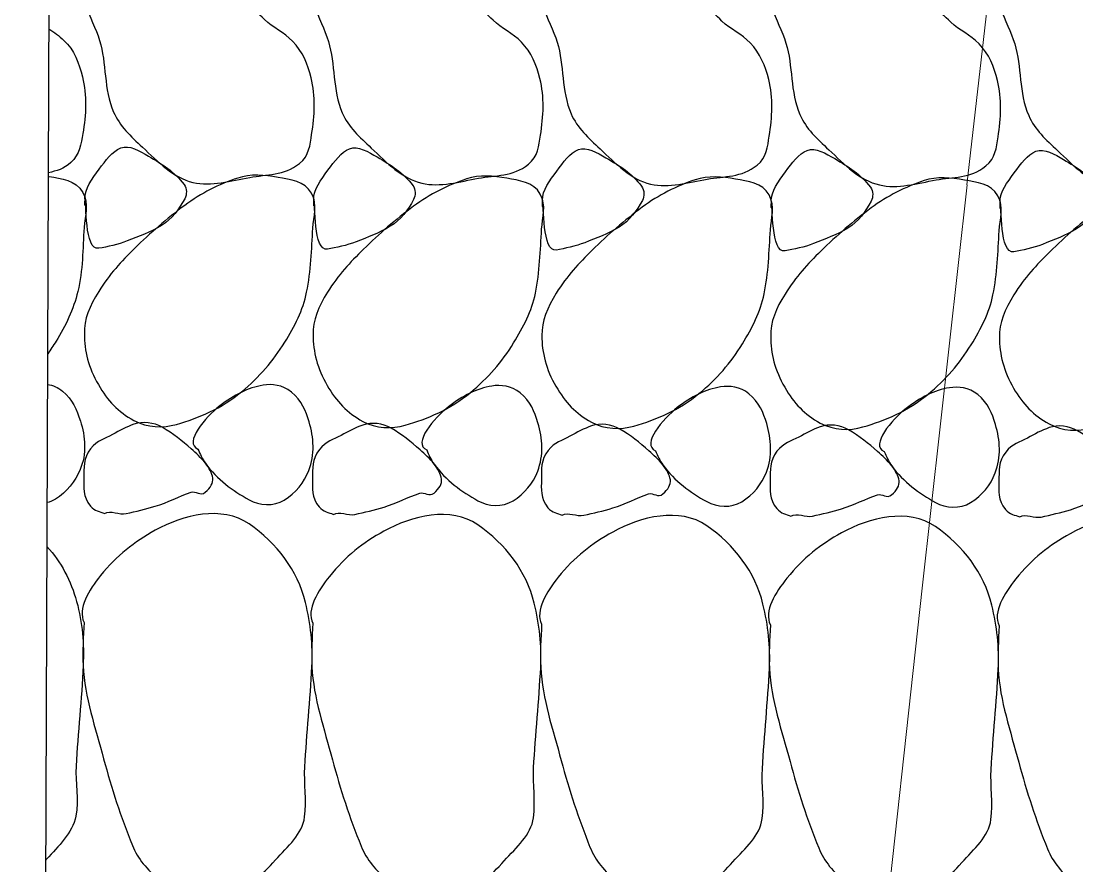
# Model space of a CAD drawing. Header units: feet. Extents: x -406 to 2003, y 7035 to 10885.
# Drawn here: x 632.75 to 648.81, y 8389.91 to 8402.77 of the extents above; entities that cross this region are included whole.
import ezdxf

# ---------------------------------------------------------------- set-up
doc = ezdxf.new("R2010")
doc.units = ezdxf.units.FT
doc.header["$LTSCALE"] = 40
doc.header["$MEASUREMENT"] = 0
doc.layers.add('1', color=7, linetype='Continuous')
doc.layers.add('1 PROPOSED CONTOURS', color=35, linetype='Continuous', lineweight=0)

msp = doc.modelspace()

# ---------------------------------------------------------------- linework, layer by layer
at = {"layer": '1', "color": 4, "linetype": 'Continuous'}
msp.add_line((632.749, 8290.171, -4.663), (633.264, 8427.195, -4.663), dxfattribs=at)
for points, knots in [([(633.733, 8403.777, -4.663), (633.72, 8403.994, -4.663), (633.831, 8404.216, -4.663), (633.951, 8404.434, -4.663), (634.072, 8404.653, -4.663), (634.181, 8404.904, -4.663), (634.384, 8404.977, -4.663), (634.485, 8405.013, -4.663), (634.608, 8404.926, -4.663), (634.713, 8404.874, -4.663), (634.853, 8404.802, -4.663), (634.998, 8404.752, -4.663), (635.109, 8404.634, -4.663), (635.307, 8404.422, -4.663), (635.303, 8404.105, -4.663), (635.469, 8403.884, -4.663), (635.608, 8403.698, -4.663), (635.75, 8403.511, -4.663), (635.909, 8403.338, -4.663), (636.083, 8403.148, -4.663), (636.266, 8402.969, -4.663), (636.451, 8402.792, -4.663), (636.581, 8402.667, -4.663), (636.748, 8402.596, -4.663), (636.881, 8402.461, -4.663), (637.034, 8402.306, -4.663), (637.111, 8402.108, -4.663), (637.162, 8401.905, -4.663), (637.233, 8401.624, -4.663), (637.216, 8401.327, -4.663), (637.17, 8401.043, -4.663), (637.145, 8400.885, -4.663), (637.134, 8400.718, -4.663), (636.987, 8400.601, -4.663), (636.745, 8400.409, -4.663), (636.487, 8400.436, -4.663), (636.227, 8400.388, -4.663), (635.941, 8400.337, -4.663), (635.644, 8400.247, -4.663), (635.364, 8400.312, -4.663), (635.062, 8400.383, -4.663), (634.835, 8400.622, -4.663), (634.595, 8400.848, -4.663), (634.418, 8401.015, -4.663), (634.249, 8401.166, -4.663), (634.155, 8401.383, -4.663), (634.005, 8401.73, -4.663), (634.049, 8402.123, -4.663), (633.944, 8402.472, -4.663), (633.888, 8402.656, -4.663), (633.787, 8402.834, -4.663), (633.73, 8403.017, -4.663), (633.656, 8403.256, -4.663), (633.794, 8403.538, -4.663), (633.733, 8403.777, -4.663)], [0, 0, 0, 0, 0.054316, 0.054316, 0.054316, 0.108799, 0.108799, 0.108799, 0.135821, 0.135821, 0.135821, 0.172146, 0.172146, 0.172146, 0.237422, 0.237422, 0.237422, 0.292461, 0.292461, 0.292461, 0.352873, 0.352873, 0.352873, 0.395413, 0.395413, 0.395413, 0.444368, 0.444368, 0.444368, 0.51201, 0.51201, 0.51201, 0.549525, 0.549525, 0.549525, 0.611502, 0.611502, 0.611502, 0.679424, 0.679424, 0.679424, 0.752988, 0.752988, 0.752988, 0.80734, 0.80734, 0.80734, 0.894432, 0.894432, 0.894432, 0.940374, 0.940374, 0.940374, 1, 1, 1, 1]), ([(637.215, 8403.764, -4.663), (637.201, 8403.981, -4.663), (637.312, 8404.203, -4.663), (637.433, 8404.421, -4.663), (637.553, 8404.64, -4.663), (637.663, 8404.891, -4.663), (637.865, 8404.964, -4.663), (637.966, 8405, -4.663), (638.089, 8404.913, -4.663), (638.194, 8404.86, -4.663), (638.334, 8404.789, -4.663), (638.48, 8404.739, -4.663), (638.59, 8404.621, -4.663), (638.788, 8404.409, -4.663), (638.784, 8404.092, -4.663), (638.95, 8403.871, -4.663), (639.09, 8403.685, -4.663), (639.231, 8403.498, -4.663), (639.39, 8403.325, -4.663), (639.565, 8403.135, -4.663), (639.748, 8402.956, -4.663), (639.932, 8402.779, -4.663), (640.063, 8402.654, -4.663), (640.229, 8402.583, -4.663), (640.362, 8402.448, -4.663), (640.515, 8402.293, -4.663), (640.592, 8402.095, -4.663), (640.644, 8401.891, -4.663), (640.714, 8401.61, -4.663), (640.698, 8401.314, -4.663), (640.652, 8401.03, -4.663), (640.626, 8400.872, -4.663), (640.615, 8400.704, -4.663), (640.469, 8400.588, -4.663), (640.227, 8400.396, -4.663), (639.968, 8400.423, -4.663), (639.708, 8400.375, -4.663), (639.423, 8400.324, -4.663), (639.125, 8400.234, -4.663), (638.846, 8400.299, -4.663), (638.543, 8400.37, -4.663), (638.317, 8400.609, -4.663), (638.077, 8400.835, -4.663), (637.899, 8401.002, -4.663), (637.73, 8401.153, -4.663), (637.636, 8401.37, -4.663), (637.486, 8401.717, -4.663), (637.531, 8402.11, -4.663), (637.425, 8402.459, -4.663), (637.369, 8402.643, -4.663), (637.269, 8402.821, -4.663), (637.212, 8403.004, -4.663), (637.138, 8403.243, -4.663), (637.275, 8403.525, -4.663), (637.215, 8403.764, -4.663)], [0, 0, 0, 0, 0.054316, 0.054316, 0.054316, 0.108799, 0.108799, 0.108799, 0.135821, 0.135821, 0.135821, 0.172146, 0.172146, 0.172146, 0.237422, 0.237422, 0.237422, 0.292461, 0.292461, 0.292461, 0.352873, 0.352873, 0.352873, 0.395413, 0.395413, 0.395413, 0.444368, 0.444368, 0.444368, 0.51201, 0.51201, 0.51201, 0.549525, 0.549525, 0.549525, 0.611502, 0.611502, 0.611502, 0.679424, 0.679424, 0.679424, 0.752988, 0.752988, 0.752988, 0.80734, 0.80734, 0.80734, 0.894432, 0.894432, 0.894432, 0.940374, 0.940374, 0.940374, 1, 1, 1, 1]), ([(640.696, 8403.751, -4.663), (640.682, 8403.968, -4.663), (640.793, 8404.19, -4.663), (640.914, 8404.408, -4.663), (641.035, 8404.627, -4.663), (641.144, 8404.878, -4.663), (641.347, 8404.951, -4.663), (641.447, 8404.987, -4.663), (641.571, 8404.9, -4.663), (641.675, 8404.847, -4.663), (641.816, 8404.776, -4.663), (641.961, 8404.725, -4.663), (642.071, 8404.608, -4.663), (642.269, 8404.396, -4.663), (642.266, 8404.079, -4.663), (642.431, 8403.858, -4.663), (642.571, 8403.672, -4.663), (642.712, 8403.485, -4.663), (642.872, 8403.312, -4.663), (643.046, 8403.122, -4.663), (643.229, 8402.943, -4.663), (643.414, 8402.766, -4.663), (643.544, 8402.641, -4.663), (643.711, 8402.57, -4.663), (643.844, 8402.435, -4.663), (643.996, 8402.28, -4.663), (644.074, 8402.082, -4.663), (644.125, 8401.878, -4.663), (644.196, 8401.597, -4.663), (644.179, 8401.301, -4.663), (644.133, 8401.016, -4.663), (644.108, 8400.859, -4.663), (644.096, 8400.691, -4.663), (643.95, 8400.575, -4.663), (643.708, 8400.382, -4.663), (643.45, 8400.409, -4.663), (643.189, 8400.362, -4.663), (642.904, 8400.311, -4.663), (642.607, 8400.221, -4.663), (642.327, 8400.286, -4.663), (642.025, 8400.356, -4.663), (641.798, 8400.596, -4.663), (641.558, 8400.822, -4.663), (641.381, 8400.989, -4.663), (641.212, 8401.14, -4.663), (641.118, 8401.357, -4.663), (640.967, 8401.704, -4.663), (641.012, 8402.097, -4.663), (640.906, 8402.446, -4.663), (640.851, 8402.63, -4.663), (640.75, 8402.808, -4.663), (640.693, 8402.991, -4.663), (640.619, 8403.23, -4.663), (640.756, 8403.512, -4.663), (640.696, 8403.751, -4.663)], [0, 0, 0, 0, 0.054316, 0.054316, 0.054316, 0.108799, 0.108799, 0.108799, 0.135821, 0.135821, 0.135821, 0.172146, 0.172146, 0.172146, 0.237422, 0.237422, 0.237422, 0.292461, 0.292461, 0.292461, 0.352873, 0.352873, 0.352873, 0.395413, 0.395413, 0.395413, 0.444368, 0.444368, 0.444368, 0.51201, 0.51201, 0.51201, 0.549525, 0.549525, 0.549525, 0.611502, 0.611502, 0.611502, 0.679424, 0.679424, 0.679424, 0.752988, 0.752988, 0.752988, 0.80734, 0.80734, 0.80734, 0.894432, 0.894432, 0.894432, 0.940374, 0.940374, 0.940374, 1, 1, 1, 1]), ([(644.177, 8403.738, -4.663), (644.164, 8403.955, -4.663), (644.275, 8404.177, -4.663), (644.395, 8404.395, -4.663), (644.516, 8404.614, -4.663), (644.625, 8404.865, -4.663), (644.828, 8404.938, -4.663), (644.929, 8404.973, -4.663), (645.052, 8404.887, -4.663), (645.157, 8404.834, -4.663), (645.297, 8404.763, -4.663), (645.443, 8404.712, -4.663), (645.553, 8404.595, -4.663), (645.751, 8404.383, -4.663), (645.747, 8404.066, -4.663), (645.913, 8403.845, -4.663), (646.052, 8403.658, -4.663), (646.194, 8403.472, -4.663), (646.353, 8403.299, -4.663), (646.528, 8403.109, -4.663), (646.71, 8402.93, -4.663), (646.895, 8402.752, -4.663), (647.025, 8402.628, -4.663), (647.192, 8402.557, -4.663), (647.325, 8402.422, -4.663), (647.478, 8402.267, -4.663), (647.555, 8402.069, -4.663), (647.606, 8401.865, -4.663), (647.677, 8401.584, -4.663), (647.66, 8401.287, -4.663), (647.614, 8401.003, -4.663), (647.589, 8400.846, -4.663), (647.578, 8400.678, -4.663), (647.431, 8400.562, -4.663), (647.189, 8400.369, -4.663), (646.931, 8400.396, -4.663), (646.671, 8400.349, -4.663), (646.385, 8400.298, -4.663), (646.088, 8400.208, -4.663), (645.809, 8400.273, -4.663), (645.506, 8400.343, -4.663), (645.28, 8400.583, -4.663), (645.039, 8400.809, -4.663), (644.862, 8400.976, -4.663), (644.693, 8401.127, -4.663), (644.599, 8401.344, -4.663), (644.449, 8401.691, -4.663), (644.494, 8402.084, -4.663), (644.388, 8402.433, -4.663), (644.332, 8402.617, -4.663), (644.231, 8402.794, -4.663), (644.174, 8402.978, -4.663), (644.101, 8403.217, -4.663), (644.238, 8403.499, -4.663), (644.177, 8403.738, -4.663)], [0, 0, 0, 0, 0.054316, 0.054316, 0.054316, 0.108799, 0.108799, 0.108799, 0.135821, 0.135821, 0.135821, 0.172146, 0.172146, 0.172146, 0.237422, 0.237422, 0.237422, 0.292461, 0.292461, 0.292461, 0.352873, 0.352873, 0.352873, 0.395413, 0.395413, 0.395413, 0.444368, 0.444368, 0.444368, 0.51201, 0.51201, 0.51201, 0.549525, 0.549525, 0.549525, 0.611502, 0.611502, 0.611502, 0.679424, 0.679424, 0.679424, 0.752988, 0.752988, 0.752988, 0.80734, 0.80734, 0.80734, 0.894432, 0.894432, 0.894432, 0.940374, 0.940374, 0.940374, 1, 1, 1, 1]), ([(647.659, 8403.725, -4.663), (647.645, 8403.942, -4.663), (647.756, 8404.164, -4.663), (647.877, 8404.382, -4.663), (647.997, 8404.6, -4.663), (648.107, 8404.852, -4.663), (648.31, 8404.924, -4.663), (648.41, 8404.96, -4.663), (648.534, 8404.874, -4.663), (648.638, 8404.821, -4.663), (648.778, 8404.75, -4.663), (648.924, 8404.699, -4.663), (649.034, 8404.581, -4.663), (649.232, 8404.37, -4.663), (649.228, 8404.053, -4.663), (649.394, 8403.832, -4.663), (649.534, 8403.645, -4.663), (649.675, 8403.459, -4.663), (649.834, 8403.286, -4.663), (650.009, 8403.096, -4.663), (650.192, 8402.916, -4.663), (650.377, 8402.739, -4.663), (650.507, 8402.615, -4.663), (650.673, 8402.544, -4.663), (650.806, 8402.409, -4.663), (650.959, 8402.254, -4.663), (651.037, 8402.056, -4.663), (651.088, 8401.852, -4.663), (651.158, 8401.571, -4.663), (651.142, 8401.274, -4.663), (651.096, 8400.99, -4.663), (651.07, 8400.833, -4.663), (651.059, 8400.665, -4.663), (650.913, 8400.549, -4.663), (650.671, 8400.356, -4.663), (650.412, 8400.383, -4.663), (650.152, 8400.336, -4.663), (649.867, 8400.284, -4.663), (649.569, 8400.195, -4.663), (649.29, 8400.26, -4.663), (648.987, 8400.33, -4.663), (648.761, 8400.57, -4.663), (648.521, 8400.796, -4.663), (648.343, 8400.963, -4.663), (648.174, 8401.114, -4.663), (648.081, 8401.33, -4.663), (647.93, 8401.678, -4.663), (647.975, 8402.071, -4.663), (647.869, 8402.42, -4.663), (647.813, 8402.604, -4.663), (647.713, 8402.781, -4.663), (647.656, 8402.965, -4.663), (647.582, 8403.203, -4.663), (647.719, 8403.486, -4.663), (647.659, 8403.725, -4.663)], [0, 0, 0, 0, 0.054316, 0.054316, 0.054316, 0.108799, 0.108799, 0.108799, 0.135821, 0.135821, 0.135821, 0.172146, 0.172146, 0.172146, 0.237422, 0.237422, 0.237422, 0.292461, 0.292461, 0.292461, 0.352873, 0.352873, 0.352873, 0.395413, 0.395413, 0.395413, 0.444368, 0.444368, 0.444368, 0.51201, 0.51201, 0.51201, 0.549525, 0.549525, 0.549525, 0.611502, 0.611502, 0.611502, 0.679424, 0.679424, 0.679424, 0.752988, 0.752988, 0.752988, 0.80734, 0.80734, 0.80734, 0.894432, 0.894432, 0.894432, 0.940374, 0.940374, 0.940374, 1, 1, 1, 1]), ([(633.172, 8402.651, -4.663), (633.252, 8402.597, -4.663), (633.326, 8402.542, -4.663), (633.399, 8402.474, -4.663), (633.558, 8402.327, -4.663), (633.63, 8402.121, -4.663), (633.681, 8401.918, -4.663), (633.752, 8401.637, -4.663), (633.738, 8401.339, -4.663), (633.689, 8401.056, -4.663), (633.662, 8400.899, -4.663), (633.639, 8400.74, -4.663), (633.506, 8400.614, -4.663), (633.402, 8400.515, -4.663), (633.286, 8400.485, -4.663), (633.164, 8400.459, -4.663)], [0, 0, 0, 0, 0.109598, 0.109598, 0.109598, 0.347039, 0.347039, 0.347039, 0.675113, 0.675113, 0.675113, 0.857069, 0.857069, 0.857069, 1, 1, 1, 1]), ([(633.719, 8400.069, -4.663), (633.717, 8400.212, -4.663), (633.829, 8400.366, -4.663), (633.936, 8400.511, -4.663), (634.038, 8400.647, -4.663), (634.133, 8400.785, -4.663), (634.266, 8400.838, -4.663), (634.392, 8400.888, -4.663), (634.553, 8400.789, -4.663), (634.686, 8400.712, -4.663), (634.897, 8400.589, -4.663), (635.081, 8400.474, -4.663), (635.228, 8400.279, -4.663), (635.274, 8400.218, -4.663), (635.273, 8400.126, -4.663), (635.239, 8400.063, -4.663), (635.154, 8399.907, -4.663), (635.046, 8399.755, -4.663), (634.886, 8399.656, -4.663), (634.715, 8399.551, -4.663), (634.54, 8399.492, -4.663), (634.363, 8399.42, -4.663), (634.226, 8399.364, -4.663), (634.058, 8399.332, -4.663), (633.932, 8399.308, -4.663), (633.709, 8399.267, -4.663), (633.746, 8400.017, -4.663), (633.719, 8400.069, -4.663), (633.716, 8400.076, -4.663), (633.712, 8399.942, -4.663), (633.719, 8399.967, -4.663)], [0, 0, 0, 0, 0.103475, 0.103475, 0.103475, 0.201297, 0.201297, 0.201297, 0.293367, 0.293367, 0.293367, 0.439391, 0.439391, 0.439391, 0.484772, 0.484772, 0.484772, 0.598088, 0.598088, 0.598088, 0.7187, 0.7187, 0.7187, 0.812423, 0.812423, 0.812423, 0.978533, 0.978533, 0.978533, 1, 1, 1, 1]), ([(637.201, 8400.056, -4.663), (637.199, 8400.199, -4.663), (637.31, 8400.353, -4.663), (637.418, 8400.497, -4.663), (637.52, 8400.634, -4.663), (637.614, 8400.772, -4.663), (637.748, 8400.825, -4.663), (637.873, 8400.875, -4.663), (638.034, 8400.776, -4.663), (638.167, 8400.699, -4.663), (638.378, 8400.576, -4.663), (638.563, 8400.461, -4.663), (638.71, 8400.266, -4.663), (638.755, 8400.205, -4.663), (638.754, 8400.113, -4.663), (638.72, 8400.05, -4.663), (638.635, 8399.894, -4.663), (638.527, 8399.742, -4.663), (638.367, 8399.643, -4.663), (638.197, 8399.538, -4.663), (638.022, 8399.479, -4.663), (637.845, 8399.407, -4.663), (637.707, 8399.351, -4.663), (637.539, 8399.319, -4.663), (637.413, 8399.295, -4.663), (637.19, 8399.253, -4.663), (637.228, 8400.004, -4.663), (637.201, 8400.056, -4.663), (637.197, 8400.063, -4.663), (637.193, 8399.929, -4.663), (637.2, 8399.954, -4.663)], [0, 0, 0, 0, 0.103475, 0.103475, 0.103475, 0.201297, 0.201297, 0.201297, 0.293367, 0.293367, 0.293367, 0.439391, 0.439391, 0.439391, 0.484772, 0.484772, 0.484772, 0.598088, 0.598088, 0.598088, 0.7187, 0.7187, 0.7187, 0.812423, 0.812423, 0.812423, 0.978533, 0.978533, 0.978533, 1, 1, 1, 1]), ([(640.682, 8400.043, -4.663), (640.68, 8400.186, -4.663), (640.791, 8400.339, -4.663), (640.899, 8400.484, -4.663), (641.001, 8400.621, -4.663), (641.096, 8400.759, -4.663), (641.229, 8400.812, -4.663), (641.355, 8400.862, -4.663), (641.515, 8400.763, -4.663), (641.648, 8400.686, -4.663), (641.859, 8400.563, -4.663), (642.044, 8400.448, -4.663), (642.191, 8400.253, -4.663), (642.237, 8400.192, -4.663), (642.236, 8400.1, -4.663), (642.202, 8400.037, -4.663), (642.117, 8399.881, -4.663), (642.009, 8399.729, -4.663), (641.848, 8399.63, -4.663), (641.678, 8399.525, -4.663), (641.503, 8399.466, -4.663), (641.326, 8399.394, -4.663), (641.188, 8399.338, -4.663), (641.02, 8399.306, -4.663), (640.895, 8399.282, -4.663), (640.672, 8399.24, -4.663), (640.709, 8399.991, -4.663), (640.682, 8400.043, -4.663), (640.678, 8400.05, -4.663), (640.674, 8399.916, -4.663), (640.682, 8399.941, -4.663)], [0, 0, 0, 0, 0.103475, 0.103475, 0.103475, 0.201297, 0.201297, 0.201297, 0.293367, 0.293367, 0.293367, 0.439391, 0.439391, 0.439391, 0.484772, 0.484772, 0.484772, 0.598088, 0.598088, 0.598088, 0.7187, 0.7187, 0.7187, 0.812423, 0.812423, 0.812423, 0.978533, 0.978533, 0.978533, 1, 1, 1, 1]), ([(644.163, 8400.03, -4.663), (644.161, 8400.173, -4.663), (644.273, 8400.326, -4.663), (644.38, 8400.471, -4.663), (644.482, 8400.608, -4.663), (644.577, 8400.746, -4.663), (644.711, 8400.799, -4.663), (644.836, 8400.849, -4.663), (644.997, 8400.75, -4.663), (645.13, 8400.673, -4.663), (645.341, 8400.55, -4.663), (645.525, 8400.435, -4.663), (645.672, 8400.24, -4.663), (645.718, 8400.179, -4.663), (645.717, 8400.087, -4.663), (645.683, 8400.024, -4.663), (645.598, 8399.868, -4.663), (645.49, 8399.716, -4.663), (645.33, 8399.617, -4.663), (645.159, 8399.512, -4.663), (644.984, 8399.453, -4.663), (644.807, 8399.381, -4.663), (644.67, 8399.325, -4.663), (644.502, 8399.293, -4.663), (644.376, 8399.269, -4.663), (644.153, 8399.227, -4.663), (644.191, 8399.978, -4.663), (644.163, 8400.03, -4.663), (644.16, 8400.036, -4.663), (644.156, 8399.903, -4.663), (644.163, 8399.928, -4.663)], [0, 0, 0, 0, 0.103475, 0.103475, 0.103475, 0.201297, 0.201297, 0.201297, 0.293367, 0.293367, 0.293367, 0.439391, 0.439391, 0.439391, 0.484772, 0.484772, 0.484772, 0.598088, 0.598088, 0.598088, 0.7187, 0.7187, 0.7187, 0.812423, 0.812423, 0.812423, 0.978533, 0.978533, 0.978533, 1, 1, 1, 1]), ([(647.645, 8400.017, -4.663), (647.643, 8400.16, -4.663), (647.754, 8400.313, -4.663), (647.862, 8400.458, -4.663), (647.964, 8400.595, -4.663), (648.058, 8400.733, -4.663), (648.192, 8400.786, -4.663), (648.318, 8400.836, -4.663), (648.478, 8400.737, -4.663), (648.611, 8400.659, -4.663), (648.822, 8400.536, -4.663), (649.007, 8400.422, -4.663), (649.154, 8400.226, -4.663), (649.199, 8400.166, -4.663), (649.198, 8400.074, -4.663), (649.164, 8400.011, -4.663), (649.079, 8399.855, -4.663), (648.971, 8399.703, -4.663), (648.811, 8399.604, -4.663), (648.641, 8399.499, -4.663), (648.466, 8399.44, -4.663), (648.289, 8399.368, -4.663), (648.151, 8399.312, -4.663), (647.983, 8399.28, -4.663), (647.857, 8399.256, -4.663), (647.634, 8399.214, -4.663), (647.672, 8399.965, -4.663), (647.645, 8400.017, -4.663), (647.641, 8400.023, -4.663), (647.637, 8399.89, -4.663), (647.644, 8399.915, -4.663)], [0, 0, 0, 0, 0.103475, 0.103475, 0.103475, 0.201297, 0.201297, 0.201297, 0.293367, 0.293367, 0.293367, 0.439391, 0.439391, 0.439391, 0.484772, 0.484772, 0.484772, 0.598088, 0.598088, 0.598088, 0.7187, 0.7187, 0.7187, 0.812423, 0.812423, 0.812423, 0.978533, 0.978533, 0.978533, 1, 1, 1, 1]), ([(633.164, 8400.402, -4.663), (633.168, 8400.401, -4.663), (633.172, 8400.401, -4.663), (633.176, 8400.4, -4.663), (633.362, 8400.37, -4.663), (633.578, 8400.347, -4.663), (633.686, 8400.16, -4.663), (633.788, 8399.983, -4.663), (633.717, 8399.804, -4.663), (633.706, 8399.627, -4.663), (633.686, 8399.302, -4.663), (633.69, 8398.976, -4.663), (633.612, 8398.652, -4.663), (633.546, 8398.378, -4.663), (633.429, 8398.128, -4.663), (633.28, 8397.893, -4.663), (633.239, 8397.828, -4.663), (633.198, 8397.765, -4.663), (633.153, 8397.702, -4.663)], [0, 0, 0, 0, 0.00405, 0.00405, 0.00405, 0.183053, 0.183053, 0.183053, 0.352625, 0.352625, 0.352625, 0.663964, 0.663964, 0.663964, 0.927128, 0.927128, 0.927128, 1, 1, 1, 1]), ([(633.712, 8398.005, -4.663), (633.702, 8398.221, -4.663), (633.795, 8398.436, -4.663), (633.929, 8398.651, -4.663), (634.097, 8398.919, -4.663), (634.27, 8399.104, -4.663), (634.476, 8399.306, -4.663), (634.719, 8399.545, -4.663), (634.962, 8399.756, -4.663), (635.238, 8399.961, -4.663), (635.488, 8400.146, -4.663), (635.756, 8400.28, -4.663), (636.045, 8400.378, -4.663), (636.24, 8400.444, -4.663), (636.456, 8400.423, -4.663), (636.658, 8400.387, -4.663), (636.843, 8400.354, -4.663), (637.064, 8400.334, -4.663), (637.167, 8400.147, -4.663), (637.265, 8399.97, -4.663), (637.198, 8399.791, -4.663), (637.188, 8399.614, -4.663), (637.168, 8399.289, -4.663), (637.159, 8398.963, -4.663), (637.093, 8398.639, -4.663), (637.038, 8398.365, -4.663), (636.912, 8398.124, -4.663), (636.762, 8397.88, -4.663), (636.579, 8397.585, -4.663), (636.378, 8397.352, -4.663), (636.101, 8397.123, -4.663), (635.796, 8396.871, -4.663), (635.459, 8396.727, -4.663), (635.112, 8396.628, -4.663), (634.909, 8396.569, -4.663), (634.669, 8396.576, -4.663), (634.466, 8396.687, -4.663), (634.225, 8396.818, -4.663), (634.067, 8396.987, -4.663), (633.924, 8397.233, -4.663), (633.775, 8397.49, -4.663), (633.708, 8397.749, -4.663), (633.712, 8398.005, -4.663)], [0, 0, 0, 0, 0.060327, 0.060327, 0.060327, 0.135919, 0.135919, 0.135919, 0.224896, 0.224896, 0.224896, 0.305284, 0.305284, 0.305284, 0.359513, 0.359513, 0.359513, 0.409373, 0.409373, 0.409373, 0.456607, 0.456607, 0.456607, 0.543329, 0.543329, 0.543329, 0.616633, 0.616633, 0.616633, 0.70561, 0.70561, 0.70561, 0.803499, 0.803499, 0.803499, 0.860951, 0.860951, 0.860951, 0.929109, 0.929109, 0.929109, 1, 1, 1, 1]), ([(637.193, 8397.992, -4.663), (637.183, 8398.208, -4.663), (637.277, 8398.423, -4.663), (637.411, 8398.638, -4.663), (637.579, 8398.906, -4.663), (637.751, 8399.091, -4.663), (637.958, 8399.293, -4.663), (638.2, 8399.532, -4.663), (638.443, 8399.743, -4.663), (638.72, 8399.948, -4.663), (638.97, 8400.133, -4.663), (639.238, 8400.267, -4.663), (639.527, 8400.365, -4.663), (639.721, 8400.431, -4.663), (639.937, 8400.41, -4.663), (640.139, 8400.374, -4.663), (640.324, 8400.341, -4.663), (640.545, 8400.321, -4.663), (640.648, 8400.134, -4.663), (640.746, 8399.956, -4.663), (640.68, 8399.778, -4.663), (640.669, 8399.601, -4.663), (640.649, 8399.276, -4.663), (640.64, 8398.95, -4.663), (640.575, 8398.626, -4.663), (640.519, 8398.352, -4.663), (640.393, 8398.111, -4.663), (640.243, 8397.867, -4.663), (640.06, 8397.572, -4.663), (639.859, 8397.339, -4.663), (639.582, 8397.11, -4.663), (639.278, 8396.858, -4.663), (638.94, 8396.714, -4.663), (638.594, 8396.615, -4.663), (638.39, 8396.556, -4.663), (638.151, 8396.563, -4.663), (637.948, 8396.674, -4.663), (637.707, 8396.805, -4.663), (637.548, 8396.974, -4.663), (637.405, 8397.22, -4.663), (637.257, 8397.477, -4.663), (637.19, 8397.736, -4.663), (637.193, 8397.992, -4.663)], [0, 0, 0, 0, 0.060327, 0.060327, 0.060327, 0.135919, 0.135919, 0.135919, 0.224896, 0.224896, 0.224896, 0.305284, 0.305284, 0.305284, 0.359513, 0.359513, 0.359513, 0.409373, 0.409373, 0.409373, 0.456607, 0.456607, 0.456607, 0.543329, 0.543329, 0.543329, 0.616633, 0.616633, 0.616633, 0.70561, 0.70561, 0.70561, 0.803499, 0.803499, 0.803499, 0.860951, 0.860951, 0.860951, 0.929109, 0.929109, 0.929109, 1, 1, 1, 1]), ([(640.674, 8397.979, -4.663), (640.665, 8398.195, -4.663), (640.758, 8398.41, -4.663), (640.892, 8398.625, -4.663), (641.06, 8398.893, -4.663), (641.233, 8399.078, -4.663), (641.439, 8399.28, -4.663), (641.682, 8399.519, -4.663), (641.925, 8399.73, -4.663), (642.201, 8399.935, -4.663), (642.451, 8400.12, -4.663), (642.719, 8400.254, -4.663), (643.008, 8400.352, -4.663), (643.203, 8400.418, -4.663), (643.418, 8400.397, -4.663), (643.62, 8400.361, -4.663), (643.806, 8400.327, -4.663), (644.027, 8400.308, -4.663), (644.13, 8400.121, -4.663), (644.227, 8399.943, -4.663), (644.161, 8399.765, -4.663), (644.15, 8399.588, -4.663), (644.13, 8399.262, -4.663), (644.122, 8398.937, -4.663), (644.056, 8398.613, -4.663), (644, 8398.339, -4.663), (643.875, 8398.098, -4.663), (643.724, 8397.854, -4.663), (643.542, 8397.558, -4.663), (643.341, 8397.325, -4.663), (643.064, 8397.097, -4.663), (642.759, 8396.845, -4.663), (642.422, 8396.701, -4.663), (642.075, 8396.602, -4.663), (641.872, 8396.543, -4.663), (641.632, 8396.55, -4.663), (641.429, 8396.661, -4.663), (641.188, 8396.792, -4.663), (641.03, 8396.961, -4.663), (640.887, 8397.207, -4.663), (640.738, 8397.463, -4.663), (640.671, 8397.723, -4.663), (640.674, 8397.979, -4.663)], [0, 0, 0, 0, 0.060327, 0.060327, 0.060327, 0.135919, 0.135919, 0.135919, 0.224896, 0.224896, 0.224896, 0.305284, 0.305284, 0.305284, 0.359513, 0.359513, 0.359513, 0.409373, 0.409373, 0.409373, 0.456607, 0.456607, 0.456607, 0.543329, 0.543329, 0.543329, 0.616633, 0.616633, 0.616633, 0.70561, 0.70561, 0.70561, 0.803499, 0.803499, 0.803499, 0.860951, 0.860951, 0.860951, 0.929109, 0.929109, 0.929109, 1, 1, 1, 1]), ([(644.156, 8397.966, -4.663), (644.146, 8398.182, -4.663), (644.239, 8398.397, -4.663), (644.373, 8398.611, -4.663), (644.541, 8398.88, -4.663), (644.714, 8399.065, -4.663), (644.92, 8399.267, -4.663), (645.163, 8399.506, -4.663), (645.406, 8399.717, -4.663), (645.683, 8399.922, -4.663), (645.932, 8400.107, -4.663), (646.201, 8400.241, -4.663), (646.489, 8400.339, -4.663), (646.684, 8400.405, -4.663), (646.9, 8400.384, -4.663), (647.102, 8400.348, -4.663), (647.287, 8400.314, -4.663), (647.508, 8400.295, -4.663), (647.611, 8400.108, -4.663), (647.709, 8399.93, -4.663), (647.643, 8399.752, -4.663), (647.632, 8399.574, -4.663), (647.612, 8399.249, -4.663), (647.603, 8398.924, -4.663), (647.537, 8398.6, -4.663), (647.482, 8398.325, -4.663), (647.356, 8398.085, -4.663), (647.206, 8397.841, -4.663), (647.023, 8397.545, -4.663), (646.822, 8397.312, -4.663), (646.545, 8397.084, -4.663), (646.24, 8396.832, -4.663), (645.903, 8396.688, -4.663), (645.557, 8396.588, -4.663), (645.353, 8396.53, -4.663), (645.113, 8396.537, -4.663), (644.91, 8396.648, -4.663), (644.669, 8396.779, -4.663), (644.511, 8396.947, -4.663), (644.368, 8397.194, -4.663), (644.219, 8397.45, -4.663), (644.152, 8397.71, -4.663), (644.156, 8397.966, -4.663)], [0, 0, 0, 0, 0.060327, 0.060327, 0.060327, 0.135919, 0.135919, 0.135919, 0.224896, 0.224896, 0.224896, 0.305284, 0.305284, 0.305284, 0.359513, 0.359513, 0.359513, 0.409373, 0.409373, 0.409373, 0.456607, 0.456607, 0.456607, 0.543329, 0.543329, 0.543329, 0.616633, 0.616633, 0.616633, 0.70561, 0.70561, 0.70561, 0.803499, 0.803499, 0.803499, 0.860951, 0.860951, 0.860951, 0.929109, 0.929109, 0.929109, 1, 1, 1, 1]), ([(647.637, 8397.953, -4.663), (647.627, 8398.169, -4.663), (647.721, 8398.384, -4.663), (647.855, 8398.598, -4.663), (648.023, 8398.867, -4.663), (648.195, 8399.051, -4.663), (648.402, 8399.254, -4.663), (648.644, 8399.493, -4.663), (648.887, 8399.704, -4.663), (649.164, 8399.909, -4.663), (649.414, 8400.094, -4.663), (649.682, 8400.227, -4.663), (649.971, 8400.325, -4.663), (650.165, 8400.392, -4.663), (650.381, 8400.371, -4.663), (650.583, 8400.334, -4.663), (650.768, 8400.301, -4.663), (650.989, 8400.282, -4.663), (651.092, 8400.094, -4.663), (651.19, 8399.917, -4.663), (651.124, 8399.738, -4.663), (651.113, 8399.561, -4.663), (651.093, 8399.236, -4.663), (651.084, 8398.911, -4.663), (651.019, 8398.586, -4.663), (650.963, 8398.312, -4.663), (650.837, 8398.072, -4.663), (650.687, 8397.828, -4.663), (650.504, 8397.532, -4.663), (650.303, 8397.299, -4.663), (650.026, 8397.071, -4.663), (649.722, 8396.819, -4.663), (649.384, 8396.675, -4.663), (649.038, 8396.575, -4.663), (648.835, 8396.517, -4.663), (648.595, 8396.524, -4.663), (648.392, 8396.635, -4.663), (648.151, 8396.766, -4.663), (647.992, 8396.934, -4.663), (647.849, 8397.181, -4.663), (647.701, 8397.437, -4.663), (647.634, 8397.697, -4.663), (647.637, 8397.953, -4.663)], [0, 0, 0, 0, 0.060327, 0.060327, 0.060327, 0.135919, 0.135919, 0.135919, 0.224896, 0.224896, 0.224896, 0.305284, 0.305284, 0.305284, 0.359513, 0.359513, 0.359513, 0.409373, 0.409373, 0.409373, 0.456607, 0.456607, 0.456607, 0.543329, 0.543329, 0.543329, 0.616633, 0.616633, 0.616633, 0.70561, 0.70561, 0.70561, 0.803499, 0.803499, 0.803499, 0.860951, 0.860951, 0.860951, 0.929109, 0.929109, 0.929109, 1, 1, 1, 1]), ([(633.152, 8397.237, -4.663), (633.234, 8397.222, -4.663), (633.308, 8397.192, -4.663), (633.379, 8397.133, -4.663), (633.531, 8397.01, -4.663), (633.595, 8396.847, -4.663), (633.65, 8396.679, -4.663), (633.727, 8396.445, -4.663), (633.749, 8396.171, -4.663), (633.647, 8395.942, -4.663), (633.566, 8395.758, -4.663), (633.448, 8395.595, -4.663), (633.271, 8395.489, -4.663), (633.23, 8395.465, -4.663), (633.189, 8395.447, -4.663), (633.145, 8395.436, -4.663)], [0, 0, 0, 0, 0.111691, 0.111691, 0.111691, 0.34767, 0.34767, 0.34767, 0.67649, 0.67649, 0.67649, 0.938815, 0.938815, 0.938815, 1, 1, 1, 1]), ([(635.44, 8396.252, -4.663), (635.217, 8396.348, -4.663), (635.555, 8396.74, -4.663), (635.771, 8396.909, -4.663), (635.986, 8397.076, -4.663), (636.202, 8397.187, -4.663), (636.43, 8397.224, -4.663), (636.569, 8397.246, -4.663), (636.726, 8397.231, -4.663), (636.861, 8397.12, -4.663), (637.022, 8396.988, -4.663), (637.079, 8396.835, -4.663), (637.131, 8396.666, -4.663), (637.204, 8396.429, -4.663), (637.221, 8396.165, -4.663), (637.128, 8395.928, -4.663), (637.055, 8395.74, -4.663), (636.93, 8395.587, -4.663), (636.752, 8395.476, -4.663), (636.592, 8395.376, -4.663), (636.374, 8395.392, -4.663), (636.219, 8395.478, -4.663), (635.967, 8395.62, -4.663), (635.731, 8395.788, -4.663), (635.553, 8396.036, -4.663), (635.503, 8396.106, -4.663), (635.471, 8396.175, -4.663), (635.44, 8396.252, -4.663)], [0, 0, 0, 0, 0.135954, 0.135954, 0.135954, 0.270983, 0.270983, 0.270983, 0.352857, 0.352857, 0.352857, 0.450656, 0.450656, 0.450656, 0.586933, 0.586933, 0.586933, 0.695652, 0.695652, 0.695652, 0.79419, 0.79419, 0.79419, 0.954985, 0.954985, 0.954985, 1, 1, 1, 1]), ([(638.921, 8396.239, -4.663), (638.698, 8396.335, -4.663), (639.037, 8396.727, -4.663), (639.253, 8396.896, -4.663), (639.467, 8397.063, -4.663), (639.683, 8397.174, -4.663), (639.912, 8397.211, -4.663), (640.05, 8397.233, -4.663), (640.207, 8397.218, -4.663), (640.342, 8397.107, -4.663), (640.503, 8396.975, -4.663), (640.56, 8396.822, -4.663), (640.613, 8396.652, -4.663), (640.685, 8396.416, -4.663), (640.702, 8396.152, -4.663), (640.61, 8395.915, -4.663), (640.536, 8395.727, -4.663), (640.411, 8395.574, -4.663), (640.234, 8395.463, -4.663), (640.073, 8395.363, -4.663), (639.856, 8395.379, -4.663), (639.701, 8395.465, -4.663), (639.448, 8395.607, -4.663), (639.212, 8395.775, -4.663), (639.034, 8396.023, -4.663), (638.984, 8396.093, -4.663), (638.953, 8396.162, -4.663), (638.921, 8396.239, -4.663)], [0, 0, 0, 0, 0.135954, 0.135954, 0.135954, 0.270983, 0.270983, 0.270983, 0.352857, 0.352857, 0.352857, 0.450656, 0.450656, 0.450656, 0.586933, 0.586933, 0.586933, 0.695652, 0.695652, 0.695652, 0.79419, 0.79419, 0.79419, 0.954985, 0.954985, 0.954985, 1, 1, 1, 1]), ([(642.403, 8396.226, -4.663), (642.18, 8396.321, -4.663), (642.518, 8396.714, -4.663), (642.734, 8396.883, -4.663), (642.948, 8397.05, -4.663), (643.165, 8397.161, -4.663), (643.393, 8397.198, -4.663), (643.531, 8397.22, -4.663), (643.689, 8397.205, -4.663), (643.823, 8397.094, -4.663), (643.985, 8396.962, -4.663), (644.042, 8396.809, -4.663), (644.094, 8396.639, -4.663), (644.166, 8396.403, -4.663), (644.184, 8396.139, -4.663), (644.091, 8395.902, -4.663), (644.017, 8395.714, -4.663), (643.893, 8395.561, -4.663), (643.715, 8395.45, -4.663), (643.554, 8395.35, -4.663), (643.337, 8395.365, -4.663), (643.182, 8395.452, -4.663), (642.929, 8395.593, -4.663), (642.694, 8395.762, -4.663), (642.515, 8396.01, -4.663), (642.465, 8396.08, -4.663), (642.434, 8396.149, -4.663), (642.403, 8396.226, -4.663)], [0, 0, 0, 0, 0.135954, 0.135954, 0.135954, 0.270983, 0.270983, 0.270983, 0.352857, 0.352857, 0.352857, 0.450656, 0.450656, 0.450656, 0.586933, 0.586933, 0.586933, 0.695652, 0.695652, 0.695652, 0.79419, 0.79419, 0.79419, 0.954985, 0.954985, 0.954985, 1, 1, 1, 1]), ([(645.884, 8396.213, -4.663), (645.661, 8396.308, -4.663), (646, 8396.701, -4.663), (646.215, 8396.87, -4.663), (646.43, 8397.037, -4.663), (646.646, 8397.148, -4.663), (646.874, 8397.185, -4.663), (647.013, 8397.207, -4.663), (647.17, 8397.192, -4.663), (647.305, 8397.081, -4.663), (647.466, 8396.949, -4.663), (647.523, 8396.796, -4.663), (647.575, 8396.626, -4.663), (647.648, 8396.39, -4.663), (647.665, 8396.126, -4.663), (647.572, 8395.889, -4.663), (647.499, 8395.7, -4.663), (647.374, 8395.548, -4.663), (647.197, 8395.437, -4.663), (647.036, 8395.337, -4.663), (646.819, 8395.352, -4.663), (646.664, 8395.439, -4.663), (646.411, 8395.58, -4.663), (646.175, 8395.749, -4.663), (645.997, 8395.997, -4.663), (645.947, 8396.067, -4.663), (645.916, 8396.136, -4.663), (645.884, 8396.213, -4.663)], [0, 0, 0, 0, 0.135954, 0.135954, 0.135954, 0.270983, 0.270983, 0.270983, 0.352857, 0.352857, 0.352857, 0.450656, 0.450656, 0.450656, 0.586933, 0.586933, 0.586933, 0.695652, 0.695652, 0.695652, 0.79419, 0.79419, 0.79419, 0.954985, 0.954985, 0.954985, 1, 1, 1, 1]), ([(634.019, 8395.271, -4.663), (633.943, 8395.303, -4.663), (633.87, 8395.307, -4.663), (633.804, 8395.385, -4.663), (633.683, 8395.528, -4.663), (633.702, 8395.673, -4.663), (633.703, 8395.817, -4.663), (633.705, 8395.964, -4.663), (633.691, 8396.112, -4.663), (633.807, 8396.258, -4.663), (633.907, 8396.385, -4.663), (634.02, 8396.408, -4.663), (634.137, 8396.473, -4.663), (634.245, 8396.533, -4.663), (634.353, 8396.59, -4.663), (634.466, 8396.63, -4.663), (634.6, 8396.678, -4.663), (634.767, 8396.658, -4.663), (634.897, 8396.583, -4.663), (635.062, 8396.488, -4.663), (635.198, 8396.378, -4.663), (635.338, 8396.253, -4.663), (635.415, 8396.184, -4.663), (635.484, 8396.126, -4.663), (635.553, 8396.036, -4.663), (635.61, 8395.962, -4.663), (635.653, 8395.885, -4.663), (635.665, 8395.809, -4.663), (635.677, 8395.737, -4.663), (635.629, 8395.664, -4.663), (635.551, 8395.594, -4.663), (635.482, 8395.532, -4.663), (635.403, 8395.618, -4.663), (635.335, 8395.595, -4.663), (635.153, 8395.532, -4.663), (634.977, 8395.439, -4.663), (634.79, 8395.382, -4.663), (634.645, 8395.337, -4.663), (634.495, 8395.303, -4.663), (634.348, 8395.27, -4.663), (634.241, 8395.246, -4.663), (634.11, 8395.327, -4.663), (634.019, 8395.271, -4.663)], [0, 0, 0, 0, 0.046192, 0.046192, 0.046192, 0.130206, 0.130206, 0.130206, 0.216316, 0.216316, 0.216316, 0.290904, 0.290904, 0.290904, 0.360184, 0.360184, 0.360184, 0.442388, 0.442388, 0.442388, 0.546946, 0.546946, 0.546946, 0.604754, 0.604754, 0.604754, 0.652861, 0.652861, 0.652861, 0.699053, 0.699053, 0.699053, 0.739929, 0.739929, 0.739929, 0.850992, 0.850992, 0.850992, 0.93761, 0.93761, 0.93761, 1, 1, 1, 1]), ([(637.5, 8395.258, -4.663), (637.425, 8395.289, -4.663), (637.352, 8395.293, -4.663), (637.285, 8395.372, -4.663), (637.164, 8395.515, -4.663), (637.183, 8395.66, -4.663), (637.185, 8395.803, -4.663), (637.186, 8395.951, -4.663), (637.173, 8396.099, -4.663), (637.288, 8396.245, -4.663), (637.389, 8396.372, -4.663), (637.501, 8396.395, -4.663), (637.618, 8396.46, -4.663), (637.727, 8396.52, -4.663), (637.835, 8396.577, -4.663), (637.947, 8396.617, -4.663), (638.081, 8396.665, -4.663), (638.249, 8396.645, -4.663), (638.378, 8396.57, -4.663), (638.543, 8396.475, -4.663), (638.68, 8396.364, -4.663), (638.819, 8396.24, -4.663), (638.896, 8396.171, -4.663), (638.965, 8396.113, -4.663), (639.034, 8396.023, -4.663), (639.091, 8395.949, -4.663), (639.134, 8395.872, -4.663), (639.146, 8395.796, -4.663), (639.158, 8395.724, -4.663), (639.111, 8395.651, -4.663), (639.032, 8395.581, -4.663), (638.963, 8395.519, -4.663), (638.884, 8395.605, -4.663), (638.817, 8395.582, -4.663), (638.634, 8395.519, -4.663), (638.459, 8395.426, -4.663), (638.272, 8395.368, -4.663), (638.126, 8395.324, -4.663), (637.977, 8395.289, -4.663), (637.829, 8395.257, -4.663), (637.723, 8395.233, -4.663), (637.591, 8395.314, -4.663), (637.5, 8395.258, -4.663)], [0, 0, 0, 0, 0.046192, 0.046192, 0.046192, 0.130206, 0.130206, 0.130206, 0.216316, 0.216316, 0.216316, 0.290904, 0.290904, 0.290904, 0.360184, 0.360184, 0.360184, 0.442388, 0.442388, 0.442388, 0.546946, 0.546946, 0.546946, 0.604754, 0.604754, 0.604754, 0.652861, 0.652861, 0.652861, 0.699053, 0.699053, 0.699053, 0.739929, 0.739929, 0.739929, 0.850992, 0.850992, 0.850992, 0.93761, 0.93761, 0.93761, 1, 1, 1, 1]), ([(640.981, 8395.245, -4.663), (640.906, 8395.276, -4.663), (640.833, 8395.28, -4.663), (640.766, 8395.359, -4.663), (640.645, 8395.502, -4.663), (640.665, 8395.647, -4.663), (640.666, 8395.79, -4.663), (640.667, 8395.938, -4.663), (640.654, 8396.086, -4.663), (640.77, 8396.232, -4.663), (640.87, 8396.359, -4.663), (640.982, 8396.382, -4.663), (641.099, 8396.446, -4.663), (641.208, 8396.507, -4.663), (641.316, 8396.564, -4.663), (641.429, 8396.604, -4.663), (641.562, 8396.652, -4.663), (641.73, 8396.632, -4.663), (641.86, 8396.557, -4.663), (642.024, 8396.462, -4.663), (642.161, 8396.351, -4.663), (642.301, 8396.227, -4.663), (642.378, 8396.157, -4.663), (642.446, 8396.1, -4.663), (642.515, 8396.01, -4.663), (642.573, 8395.936, -4.663), (642.616, 8395.859, -4.663), (642.628, 8395.783, -4.663), (642.64, 8395.711, -4.663), (642.592, 8395.638, -4.663), (642.514, 8395.568, -4.663), (642.444, 8395.506, -4.663), (642.365, 8395.592, -4.663), (642.298, 8395.569, -4.663), (642.116, 8395.506, -4.663), (641.94, 8395.413, -4.663), (641.753, 8395.355, -4.663), (641.607, 8395.311, -4.663), (641.458, 8395.276, -4.663), (641.31, 8395.244, -4.663), (641.204, 8395.22, -4.663), (641.073, 8395.301, -4.663), (640.981, 8395.245, -4.663)], [0, 0, 0, 0, 0.046192, 0.046192, 0.046192, 0.130206, 0.130206, 0.130206, 0.216316, 0.216316, 0.216316, 0.290904, 0.290904, 0.290904, 0.360184, 0.360184, 0.360184, 0.442388, 0.442388, 0.442388, 0.546946, 0.546946, 0.546946, 0.604754, 0.604754, 0.604754, 0.652861, 0.652861, 0.652861, 0.699053, 0.699053, 0.699053, 0.739929, 0.739929, 0.739929, 0.850992, 0.850992, 0.850992, 0.93761, 0.93761, 0.93761, 1, 1, 1, 1]), ([(644.463, 8395.232, -4.663), (644.388, 8395.263, -4.663), (644.314, 8395.267, -4.663), (644.248, 8395.346, -4.663), (644.127, 8395.489, -4.663), (644.146, 8395.634, -4.663), (644.147, 8395.777, -4.663), (644.149, 8395.925, -4.663), (644.135, 8396.073, -4.663), (644.251, 8396.219, -4.663), (644.351, 8396.346, -4.663), (644.464, 8396.369, -4.663), (644.581, 8396.433, -4.663), (644.69, 8396.494, -4.663), (644.798, 8396.551, -4.663), (644.91, 8396.591, -4.663), (645.044, 8396.639, -4.663), (645.211, 8396.619, -4.663), (645.341, 8396.544, -4.663), (645.506, 8396.449, -4.663), (645.642, 8396.338, -4.663), (645.782, 8396.213, -4.663), (645.859, 8396.144, -4.663), (645.928, 8396.087, -4.663), (645.997, 8395.997, -4.663), (646.054, 8395.923, -4.663), (646.097, 8395.845, -4.663), (646.109, 8395.77, -4.663), (646.121, 8395.697, -4.663), (646.073, 8395.625, -4.663), (645.995, 8395.555, -4.663), (645.926, 8395.493, -4.663), (645.847, 8395.579, -4.663), (645.779, 8395.556, -4.663), (645.597, 8395.493, -4.663), (645.421, 8395.399, -4.663), (645.234, 8395.342, -4.663), (645.089, 8395.298, -4.663), (644.939, 8395.263, -4.663), (644.792, 8395.231, -4.663), (644.685, 8395.207, -4.663), (644.554, 8395.288, -4.663), (644.463, 8395.232, -4.663)], [0, 0, 0, 0, 0.046192, 0.046192, 0.046192, 0.130206, 0.130206, 0.130206, 0.216316, 0.216316, 0.216316, 0.290904, 0.290904, 0.290904, 0.360184, 0.360184, 0.360184, 0.442388, 0.442388, 0.442388, 0.546946, 0.546946, 0.546946, 0.604754, 0.604754, 0.604754, 0.652861, 0.652861, 0.652861, 0.699053, 0.699053, 0.699053, 0.739929, 0.739929, 0.739929, 0.850992, 0.850992, 0.850992, 0.93761, 0.93761, 0.93761, 1, 1, 1, 1]), ([(647.944, 8395.219, -4.663), (647.869, 8395.25, -4.663), (647.796, 8395.254, -4.663), (647.729, 8395.333, -4.663), (647.608, 8395.476, -4.663), (647.627, 8395.62, -4.663), (647.629, 8395.764, -4.663), (647.63, 8395.912, -4.663), (647.617, 8396.06, -4.663), (647.732, 8396.206, -4.663), (647.833, 8396.333, -4.663), (647.945, 8396.355, -4.663), (648.062, 8396.42, -4.663), (648.171, 8396.481, -4.663), (648.279, 8396.538, -4.663), (648.392, 8396.578, -4.663), (648.525, 8396.626, -4.663), (648.693, 8396.605, -4.663), (648.822, 8396.531, -4.663), (648.987, 8396.436, -4.663), (649.124, 8396.325, -4.663), (649.263, 8396.2, -4.663), (649.34, 8396.131, -4.663), (649.409, 8396.074, -4.663), (649.478, 8395.984, -4.663), (649.535, 8395.909, -4.663), (649.578, 8395.832, -4.663), (649.591, 8395.757, -4.663), (649.602, 8395.684, -4.663), (649.555, 8395.612, -4.663), (649.476, 8395.542, -4.663), (649.407, 8395.48, -4.663), (649.328, 8395.566, -4.663), (649.261, 8395.543, -4.663), (649.078, 8395.48, -4.663), (648.903, 8395.386, -4.663), (648.716, 8395.329, -4.663), (648.57, 8395.285, -4.663), (648.421, 8395.25, -4.663), (648.273, 8395.217, -4.663), (648.167, 8395.194, -4.663), (648.036, 8395.275, -4.663), (647.944, 8395.219, -4.663)], [0, 0, 0, 0, 0.046192, 0.046192, 0.046192, 0.130206, 0.130206, 0.130206, 0.216316, 0.216316, 0.216316, 0.290904, 0.290904, 0.290904, 0.360184, 0.360184, 0.360184, 0.442388, 0.442388, 0.442388, 0.546946, 0.546946, 0.546946, 0.604754, 0.604754, 0.604754, 0.652861, 0.652861, 0.652861, 0.699053, 0.699053, 0.699053, 0.739929, 0.739929, 0.739929, 0.850992, 0.850992, 0.850992, 0.93761, 0.93761, 0.93761, 1, 1, 1, 1]), ([(633.706, 8393.613, -4.663), (633.604, 8393.818, -4.663), (633.784, 8394.11, -4.663), (633.958, 8394.326, -4.663), (634.207, 8394.634, -4.663), (634.47, 8394.838, -4.663), (634.789, 8395.015, -4.663), (635.213, 8395.25, -4.663), (635.806, 8395.397, -4.663), (636.218, 8395.112, -4.663), (636.641, 8394.819, -4.663), (636.957, 8394.405, -4.663), (637.075, 8393.918, -4.663), (637.154, 8393.593, -4.663), (637.19, 8393.268, -4.663), (637.174, 8392.942, -4.663), (637.148, 8392.432, -4.663), (637.094, 8391.922, -4.663), (637.066, 8391.412, -4.663), (637.052, 8391.159, -4.663), (637.098, 8390.904, -4.663), (637.063, 8390.652, -4.663), (637.027, 8390.388, -4.663), (636.808, 8390.206, -4.663), (636.618, 8389.996, -4.663), (636.415, 8389.769, -4.663), (636.2, 8389.574, -4.663), (635.959, 8389.454, -4.663), (635.637, 8389.294, -4.663), (635.161, 8389.432, -4.663), (634.848, 8389.696, -4.663), (634.666, 8389.85, -4.663), (634.526, 8390.011, -4.663), (634.442, 8390.219, -4.663), (634.266, 8390.655, -4.663), (634.125, 8391.086, -4.663), (634.005, 8391.536, -4.663), (633.879, 8392.008, -4.663), (633.716, 8392.472, -4.663), (633.693, 8392.955, -4.663), (633.682, 8393.174, -4.663), (633.696, 8393.394, -4.663), (633.706, 8393.613, -4.663)], [0, 0, 0, 0, 0.050597, 0.050597, 0.050597, 0.122728, 0.122728, 0.122728, 0.218507, 0.218507, 0.218507, 0.316787, 0.316787, 0.316787, 0.38235, 0.38235, 0.38235, 0.484937, 0.484937, 0.484937, 0.535738, 0.535738, 0.535738, 0.588733, 0.588733, 0.588733, 0.645816, 0.645816, 0.645816, 0.721809, 0.721809, 0.721809, 0.766098, 0.766098, 0.766098, 0.85889, 0.85889, 0.85889, 0.956017, 0.956017, 0.956017, 1, 1, 1, 1]), ([(637.188, 8393.6, -4.663), (637.085, 8393.805, -4.663), (637.266, 8394.097, -4.663), (637.44, 8394.313, -4.663), (637.688, 8394.621, -4.663), (637.951, 8394.825, -4.663), (638.27, 8395.002, -4.663), (638.694, 8395.237, -4.663), (639.288, 8395.384, -4.663), (639.699, 8395.099, -4.663), (640.122, 8394.806, -4.663), (640.438, 8394.392, -4.663), (640.557, 8393.905, -4.663), (640.636, 8393.579, -4.663), (640.671, 8393.255, -4.663), (640.655, 8392.929, -4.663), (640.63, 8392.419, -4.663), (640.575, 8391.909, -4.663), (640.547, 8391.398, -4.663), (640.534, 8391.146, -4.663), (640.579, 8390.891, -4.663), (640.545, 8390.639, -4.663), (640.508, 8390.375, -4.663), (640.289, 8390.193, -4.663), (640.1, 8389.983, -4.663), (639.896, 8389.756, -4.663), (639.682, 8389.561, -4.663), (639.44, 8389.441, -4.663), (639.118, 8389.281, -4.663), (638.643, 8389.418, -4.663), (638.33, 8389.683, -4.663), (638.147, 8389.837, -4.663), (638.007, 8389.998, -4.663), (637.923, 8390.206, -4.663), (637.748, 8390.642, -4.663), (637.606, 8391.073, -4.663), (637.486, 8391.523, -4.663), (637.361, 8391.995, -4.663), (637.198, 8392.458, -4.663), (637.174, 8392.942, -4.663), (637.163, 8393.161, -4.663), (637.178, 8393.381, -4.663), (637.188, 8393.6, -4.663)], [0, 0, 0, 0, 0.050597, 0.050597, 0.050597, 0.122728, 0.122728, 0.122728, 0.218507, 0.218507, 0.218507, 0.316787, 0.316787, 0.316787, 0.38235, 0.38235, 0.38235, 0.484937, 0.484937, 0.484937, 0.535738, 0.535738, 0.535738, 0.588733, 0.588733, 0.588733, 0.645816, 0.645816, 0.645816, 0.721809, 0.721809, 0.721809, 0.766098, 0.766098, 0.766098, 0.85889, 0.85889, 0.85889, 0.956017, 0.956017, 0.956017, 1, 1, 1, 1]), ([(640.669, 8393.587, -4.663), (640.566, 8393.792, -4.663), (640.747, 8394.084, -4.663), (640.921, 8394.3, -4.663), (641.169, 8394.608, -4.663), (641.432, 8394.812, -4.663), (641.752, 8394.989, -4.663), (642.176, 8395.224, -4.663), (642.769, 8395.371, -4.663), (643.181, 8395.085, -4.663), (643.603, 8394.793, -4.663), (643.92, 8394.379, -4.663), (644.038, 8393.891, -4.663), (644.117, 8393.566, -4.663), (644.153, 8393.242, -4.663), (644.137, 8392.916, -4.663), (644.111, 8392.406, -4.663), (644.057, 8391.896, -4.663), (644.029, 8391.385, -4.663), (644.015, 8391.133, -4.663), (644.061, 8390.878, -4.663), (644.026, 8390.626, -4.663), (643.99, 8390.362, -4.663), (643.77, 8390.18, -4.663), (643.581, 8389.97, -4.663), (643.377, 8389.743, -4.663), (643.163, 8389.548, -4.663), (642.921, 8389.428, -4.663), (642.6, 8389.267, -4.663), (642.124, 8389.405, -4.663), (641.811, 8389.67, -4.663), (641.628, 8389.824, -4.663), (641.489, 8389.985, -4.663), (641.405, 8390.193, -4.663), (641.229, 8390.629, -4.663), (641.087, 8391.06, -4.663), (640.967, 8391.51, -4.663), (640.842, 8391.981, -4.663), (640.679, 8392.445, -4.663), (640.655, 8392.929, -4.663), (640.644, 8393.148, -4.663), (640.659, 8393.368, -4.663), (640.669, 8393.587, -4.663)], [0, 0, 0, 0, 0.050597, 0.050597, 0.050597, 0.122728, 0.122728, 0.122728, 0.218507, 0.218507, 0.218507, 0.316787, 0.316787, 0.316787, 0.38235, 0.38235, 0.38235, 0.484937, 0.484937, 0.484937, 0.535738, 0.535738, 0.535738, 0.588733, 0.588733, 0.588733, 0.645816, 0.645816, 0.645816, 0.721809, 0.721809, 0.721809, 0.766098, 0.766098, 0.766098, 0.85889, 0.85889, 0.85889, 0.956017, 0.956017, 0.956017, 1, 1, 1, 1]), ([(644.15, 8393.574, -4.663), (644.048, 8393.779, -4.663), (644.228, 8394.071, -4.663), (644.403, 8394.287, -4.663), (644.651, 8394.595, -4.663), (644.914, 8394.799, -4.663), (645.233, 8394.976, -4.663), (645.657, 8395.211, -4.663), (646.25, 8395.358, -4.663), (646.662, 8395.072, -4.663), (647.085, 8394.779, -4.663), (647.401, 8394.366, -4.663), (647.52, 8393.878, -4.663), (647.599, 8393.553, -4.663), (647.634, 8393.229, -4.663), (647.618, 8392.903, -4.663), (647.593, 8392.393, -4.663), (647.538, 8391.882, -4.663), (647.51, 8391.372, -4.663), (647.496, 8391.12, -4.663), (647.542, 8390.865, -4.663), (647.507, 8390.612, -4.663), (647.471, 8390.349, -4.663), (647.252, 8390.166, -4.663), (647.063, 8389.956, -4.663), (646.859, 8389.73, -4.663), (646.644, 8389.535, -4.663), (646.403, 8389.415, -4.663), (646.081, 8389.254, -4.663), (645.606, 8389.392, -4.663), (645.292, 8389.657, -4.663), (645.11, 8389.811, -4.663), (644.97, 8389.972, -4.663), (644.886, 8390.18, -4.663), (644.71, 8390.616, -4.663), (644.569, 8391.047, -4.663), (644.449, 8391.497, -4.663), (644.323, 8391.968, -4.663), (644.16, 8392.432, -4.663), (644.137, 8392.916, -4.663), (644.126, 8393.135, -4.663), (644.14, 8393.355, -4.663), (644.15, 8393.574, -4.663)], [0, 0, 0, 0, 0.050597, 0.050597, 0.050597, 0.122728, 0.122728, 0.122728, 0.218507, 0.218507, 0.218507, 0.316787, 0.316787, 0.316787, 0.38235, 0.38235, 0.38235, 0.484937, 0.484937, 0.484937, 0.535738, 0.535738, 0.535738, 0.588733, 0.588733, 0.588733, 0.645816, 0.645816, 0.645816, 0.721809, 0.721809, 0.721809, 0.766098, 0.766098, 0.766098, 0.85889, 0.85889, 0.85889, 0.956017, 0.956017, 0.956017, 1, 1, 1, 1]), ([(647.632, 8393.56, -4.663), (647.529, 8393.766, -4.663), (647.71, 8394.058, -4.663), (647.884, 8394.274, -4.663), (648.132, 8394.582, -4.663), (648.395, 8394.786, -4.663), (648.714, 8394.963, -4.663), (649.138, 8395.198, -4.663), (649.732, 8395.345, -4.663), (650.144, 8395.059, -4.663), (650.566, 8394.766, -4.663), (650.882, 8394.353, -4.663), (651.001, 8393.865, -4.663), (651.08, 8393.54, -4.663), (651.115, 8393.216, -4.663), (651.099, 8392.89, -4.663), (651.074, 8392.379, -4.663), (651.019, 8391.869, -4.663), (650.991, 8391.359, -4.663), (650.978, 8391.106, -4.663), (651.023, 8390.852, -4.663), (650.989, 8390.599, -4.663), (650.952, 8390.336, -4.663), (650.733, 8390.153, -4.663), (650.544, 8389.943, -4.663), (650.34, 8389.717, -4.663), (650.126, 8389.522, -4.663), (649.884, 8389.401, -4.663), (649.563, 8389.241, -4.663), (649.087, 8389.379, -4.663), (648.774, 8389.644, -4.663), (648.591, 8389.798, -4.663), (648.451, 8389.959, -4.663), (648.367, 8390.167, -4.663), (648.192, 8390.603, -4.663), (648.05, 8391.034, -4.663), (647.93, 8391.484, -4.663), (647.805, 8391.955, -4.663), (647.642, 8392.419, -4.663), (647.618, 8392.903, -4.663), (647.607, 8393.122, -4.663), (647.622, 8393.341, -4.663), (647.632, 8393.56, -4.663)], [0, 0, 0, 0, 0.050597, 0.050597, 0.050597, 0.122728, 0.122728, 0.122728, 0.218507, 0.218507, 0.218507, 0.316787, 0.316787, 0.316787, 0.38235, 0.38235, 0.38235, 0.484937, 0.484937, 0.484937, 0.535738, 0.535738, 0.535738, 0.588733, 0.588733, 0.588733, 0.645816, 0.645816, 0.645816, 0.721809, 0.721809, 0.721809, 0.766098, 0.766098, 0.766098, 0.85889, 0.85889, 0.85889, 0.956017, 0.956017, 0.956017, 1, 1, 1, 1]), ([(633.142, 8394.769, -4.663), (633.355, 8394.532, -4.663), (633.508, 8394.246, -4.663), (633.594, 8393.931, -4.663), (633.683, 8393.606, -4.663), (633.707, 8393.281, -4.663), (633.693, 8392.955, -4.663), (633.67, 8392.445, -4.663), (633.613, 8391.935, -4.663), (633.585, 8391.425, -4.663), (633.571, 8391.172, -4.663), (633.635, 8390.917, -4.663), (633.582, 8390.665, -4.663), (633.527, 8390.402, -4.663), (633.315, 8390.204, -4.663), (633.137, 8390.009, -4.663), (633.133, 8390.004, -4.663), (633.129, 8390, -4.663), (633.124, 8389.995, -4.663)], [0, 0, 0, 0, 0.189013, 0.189013, 0.189013, 0.383637, 0.383637, 0.383637, 0.688167, 0.688167, 0.688167, 0.838969, 0.838969, 0.838969, 0.996282, 0.996282, 0.996282, 1, 1, 1, 1])]:
    msp.add_open_spline(points, degree=3, knots=knots, dxfattribs=at)
at = {"layer": '1 PROPOSED CONTOURS', "color": 35, "extrusion": (-0.993436, 0.11439, 0), "elevation": 318.017}
msp.add_lwpolyline([(-8419.16, 510), (-8425.403, 510)], dxfattribs=at)
at = {"layer": '1 PROPOSED CONTOURS', "color": 35, "extrusion": (-0.993837, 0.110849, 0), "elevation": 288.006}
msp.add_lwpolyline([(-8414.061, 510), (-8420.24, 510)], dxfattribs=at)
at = {"layer": '1 PROPOSED CONTOURS', "color": 35, "extrusion": (-0.994094, 0.10852, 0), "elevation": 268.29}
msp.add_lwpolyline([(-8408.693, 510), (-8414.713, 510)], dxfattribs=at)

doc.saveas('drawing.dxf')
